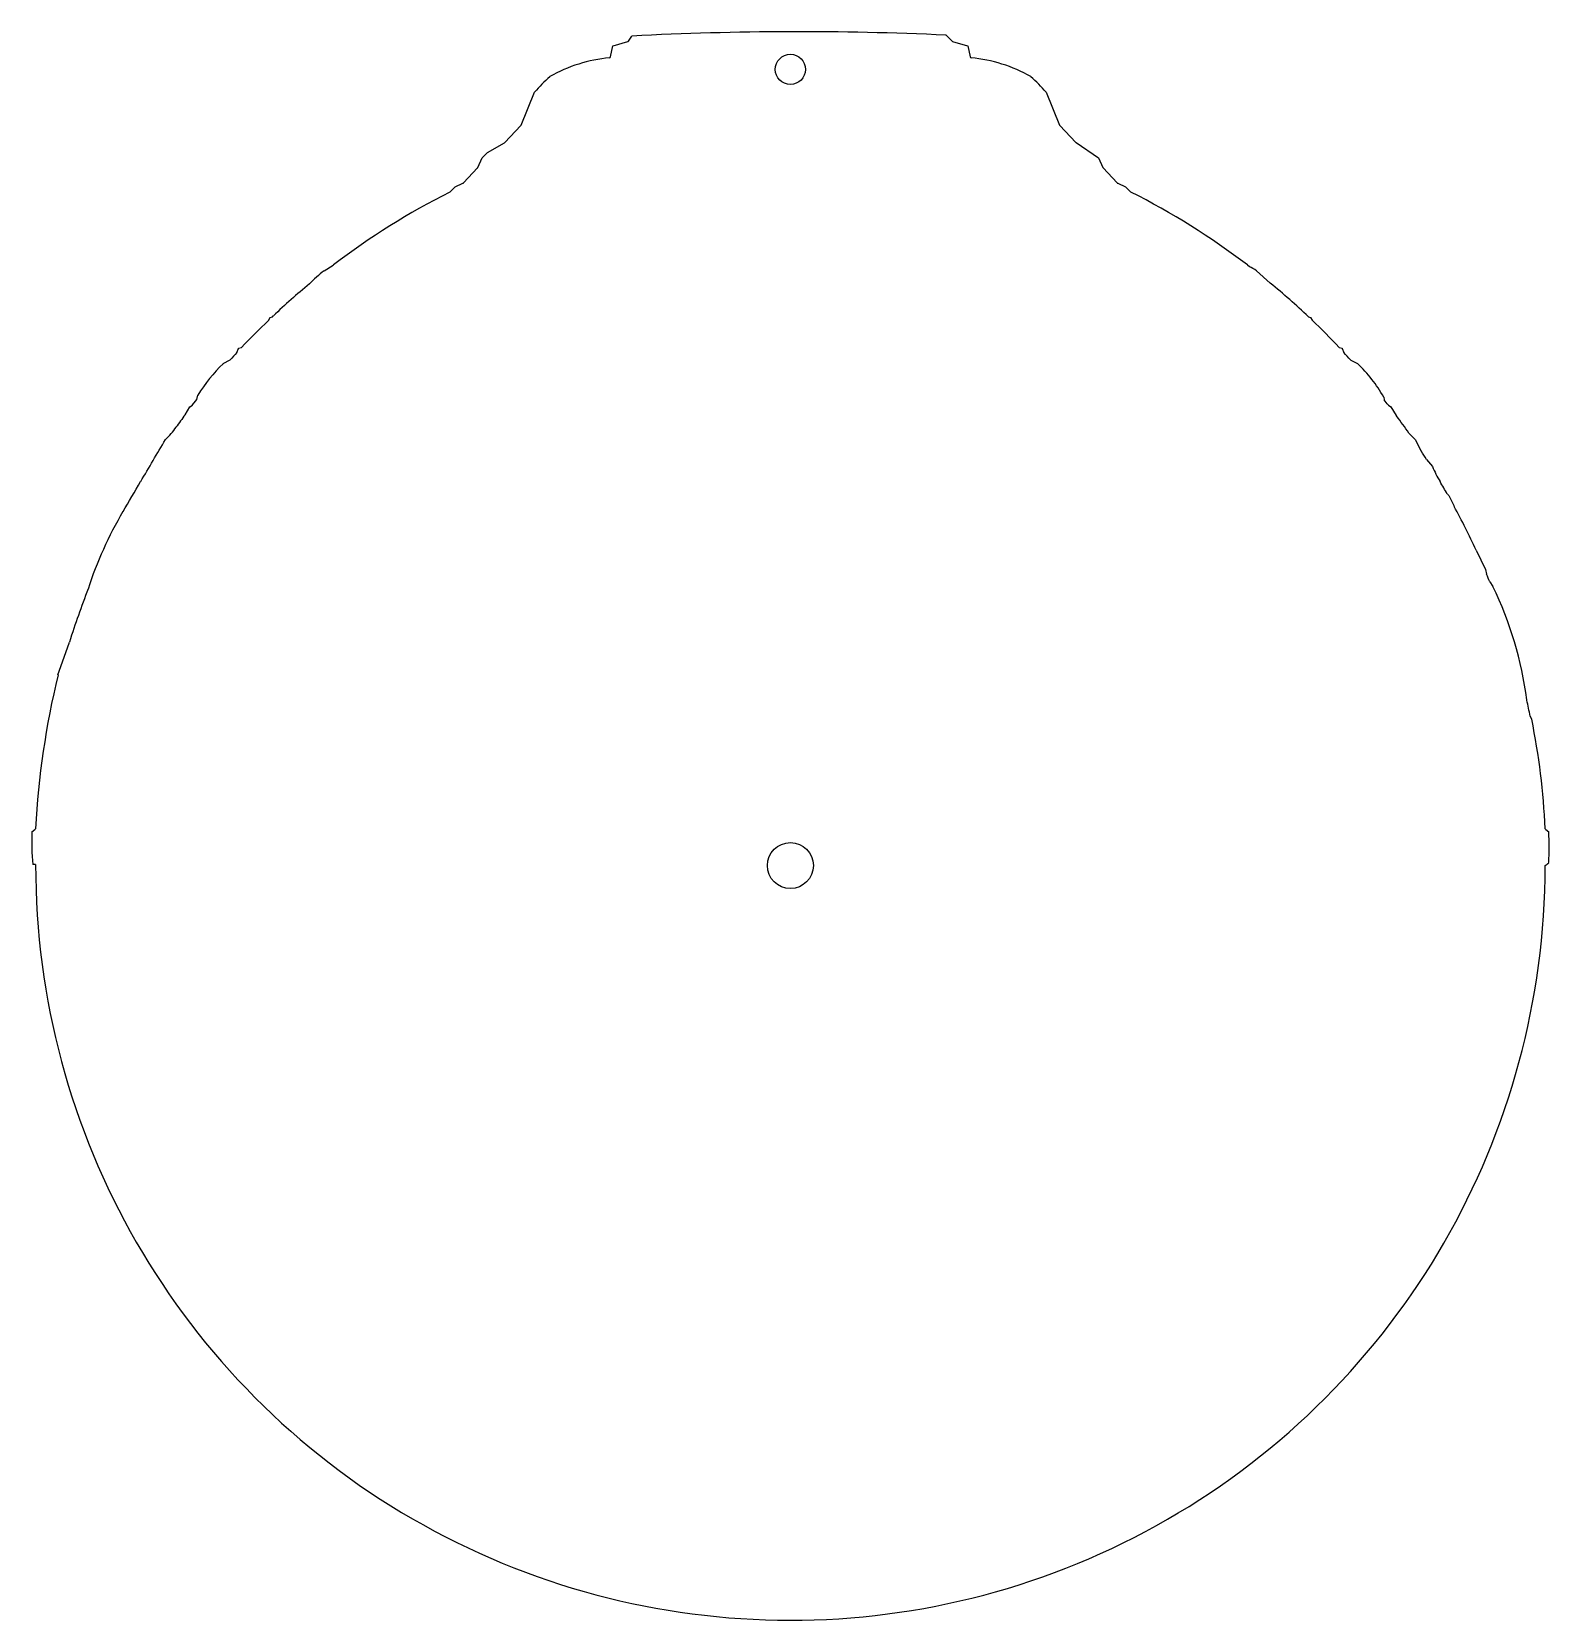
# Model space of a CAD drawing. Header units: millimetres. Extents: x -93 to 93, y -93 to 102.
import ezdxf

# ---------------------------------------------------------------- set-up
doc = ezdxf.new("R2010")
doc.units = ezdxf.units.MM
doc.layers.add('CUT_INNER', color=6, linetype='Continuous')
doc.layers.add('CUT_OUTER', color=1, linetype='Continuous')

msp = doc.modelspace()

# ---------------------------------------------------------------- linework, layer by layer
at = {"layer": 'CUT_INNER'}
for centre, radius in [((0, 97.58), 1.85), ((0, 0), 2.82)]:
    msp.add_circle(centre, radius, dxfattribs=at)
at = {"layer": 'CUT_OUTER'}
for points in [[(-19.83, 101.05), (-19.42, 101.66), (-19.42, 101.67)], [(19.07, 101.78), (19.08, 101.77), (19.82, 101.03)], [(-22.05, 99.11), (-21.74, 100.45), (-21.74, 100.45), (-21.73, 100.45), (-19.91, 100.99)], [(19.88, 100.99), (21.72, 100.45), (21.73, 100.45), (21.73, 100.45), (22.04, 99.11)], [(-33.01, 90.74), (-31.36, 94.81), (-31.36, 94.81)], [(31.35, 94.81), (31.35, 94.81), (33, 90.74)], [(-35, 88.63), (-33.04, 90.7)], [(33.03, 90.7), (34.99, 88.63), (35, 88.62), (35.01, 88.61), (37.76, 86.74), (37.76, 86.73), (37.77, 86.73), (38.31, 85.54)], [(-37.11, 87.4), (-37.11, 87.4), (-35.03, 88.6)], [(-38.32, 85.54), (-37.78, 86.73), (-37.77, 86.73)], [(-40.08, 83.66), (-38.35, 85.5)], [(38.34, 85.5), (40.07, 83.66)], [(-41.74, 82.54), (-41.1, 83.19), (-41.09, 83.2), (-41.09, 83.2), (-40.13, 83.63)], [(40.12, 83.63), (41.08, 83.2), (41.08, 83.2), (41.09, 83.19), (41.72, 82.55)], [(-57.13, 72.91), (-56.04, 73.59), (-56.01, 73.61)], [(56.01, 73.61), (56.25, 73.43)], [(57.12, 72.91), (58.82, 71.39)], [(-63.97, 66.82), (-63.77, 67.16), (-63.77, 67.16), (-63.76, 67.16), (-63.49, 67.27), (-63.37, 67.38)], [(63.5, 67.26), (63.75, 67.16), (63.76, 67.16), (63.76, 67.16), (63.94, 66.84)], [(-67.85, 62.87), (-67.64, 63.39), (-67.64, 63.4), (-67.63, 63.4), (-67.25, 63.51)], [(67.26, 63.5), (67.62, 63.4), (67.63, 63.4), (67.63, 63.39), (67.83, 62.89)], [(-69.52, 61.52), (-69.51, 61.52), (-68.67, 61.98)], [(68.68, 61.96), (69.5, 61.52), (69.51, 61.52), (69.51, 61.52)], [(-74.18, 55.26), (-73.61, 56.21), (-73.61, 56.21), (-73.61, 56.21), (-73.29, 56.44), (-73.27, 56.46), (-72.92, 56.91), (-72.74, 57.14), (-72.62, 57.64), (-72.61, 57.65)], [(72.72, 57.42), (72.72, 57.42), (72.77, 57.1)], [(73.3, 56.42), (73.6, 56.21), (73.6, 56.21), (73.6, 56.21), (74.26, 55.15), (74.3, 55.1)], [(75.8, 53.01), (76.58, 52.23), (76.59, 52.23), (76.59, 52.22), (77.29, 50.81)], [(-76.6, 52.23), (-76.59, 52.23)], [(77.96, 49.78), (78.69, 48.91), (78.69, 48.91), (78.69, 48.91)], [(80.52, 45.53), (80.68, 45.37), (80.68, 45.37), (80.68, 45.37), (81.35, 44.03)], [(84.03, 38.66), (85.21, 36.3), (85.21, 36.3), (85.21, 36.3), (85.33, 35.7)], [(85.71, 34.77), (86.1, 34.2), (86.1, 34.2)], [(-89.76, 23.36), (-88.4, 27.24), (-88.35, 27.39)], [(90.25, 20.29), (90.25, 20.27)], [(90.67, 18.31), (90.85, 17.94), (90.85, 17.94)], [(-92.97, 4.12), (-92.96, 4.12), (-92.58, 4.41)], [(92.57, 4.41), (92.95, 4.12), (92.95, 4.12)], [(-92.5, 0.13), (-92.85, 0.13), (-92.85, 0.13)], [(92.51, 0.02), (92.51, 0.02), (92.5, 0.02), (92.5, 0)]]:
    msp.add_lwpolyline(points, dxfattribs=at)
for centre, radius, start, end in [((0.95, -290.44), 392.64, 87.3544, 92.9733), ((-19.95, 101.13), 0.15, 286.3651, 326.3468), ((19.93, 101.13), 0.15, 225, 253.6349), ((-20.54, 81.08), 17.99, 95.1707, 119.7919), ((-22.19, 99.14), 0.15, 281.3099, 347.035), ((22.18, 99.14), 0.15, 192.965, 258.6901), ((20.53, 81.08), 17.99, 60.2093, 84.8323), ((-11.68, 77), 26.54, 132.1154, 137.8575), ((10.3, 75.64), 28.47, 42.3236, 47.6753), ((-33.15, 90.8), 0.15, 316.5538, 337.9267), ((33.14, 90.8), 0.15, 202.0733, 223.4462), ((-35.1, 88.73), 0.15, 300.0616, 316.5538), ((-30.05, 79.68), 10.46, 132.4684, 137.6123), ((-38.45, 85.6), 0.15, 316.7419, 335.5462), ((38.44, 85.6), 0.15, 204.4538, 223.2581), ((-0.03, 0.04), 92.45, 116.823, 127.2669), ((-40.19, 83.76), 0.15, 293.9526, 316.7419), ((40.18, 83.76), 0.15, 223.2581, 246.0474), ((0.02, 0.03), 92.46, 52.7332, 63.191), ((-48.56, 61.49), 14.28, 126.899, 136.7185), ((53.91, 68.55), 5.41, 53.5699, 64.4277), ((-0.26, 0.29), 92.11, 129.5788, 133.2459), ((0.43, 0.49), 91.85, 46.6351, 50.5292), ((-0.91, 0.9), 91.22, 133.7304, 136.6604), ((0.88, 0.88), 91.26, 43.3365, 46.2889), ((-17.67, 16.17), 68.54, 137.054, 138.0693), ((8.73, 8), 80.65, 41.9934, 42.8852), ((-57.31, 48.58), 17.78, 133.3277, 149.3513), ((57.04, 48.44), 18.07, 29.8148, 46.3509), ((21.42, 16.62), 65.38, 37.4983, 38.2536), ((-3.59, 2.59), 88.07, 143.2743, 144.5099), ((1.58, 1.15), 90.55, 34.9401, 36.5701), ((-81.38, 57.69), 7.26, 311.2612, 326.9239), ((-526.5, 313.26), 520.15, 329.2183, 329.8777), ((11.96, 7.76), 78.24, 32.4827, 33.3839), ((89.57, 53.32), 11.74, 202.0597, 212.16), ((-836.25, 488.52), 875.99, 329.4588, 329.73828), ((2.44, 1.42), 89.67, 29.4629, 30.597), ((-42.48, 19.96), 45.76, 149.2216, 162.2786), ((0.48, 0.24), 91.96, 24.6939, 28.4315), ((20.43, 8.41), 70.4, 21.994, 22.8086), ((-0.14, 0.05), 92.35, 158.4999, 162.7752), ((45.95, 14.65), 44.66, 7.2603, 25.962), ((10.71, -0.97), 103.37, 166.3837, 176.9578), ((4, 0.87), 88.41, 11.3751, 12.6725), ((4.72, 0.52), 87.88, 2.6068, 11.436), ((-51.69, 3.27), 41.29, 178.8317, 184.3617), ((-92.67, 4.53), 0.15, 306.7741, 354.6679), ((92.66, 4.53), 0.15, 185.0464, 233.1685), ((56.55, 2.24), 36.45, 357.0432, 2.9568), ((0, 0), 92.5, 179.9168, 0.0001), ((89.53, 4.45), 5.34, 303.9462, 309.878)]:
    msp.add_arc(centre, radius, start, end, dxfattribs=at)

doc.saveas('drawing.dxf')
